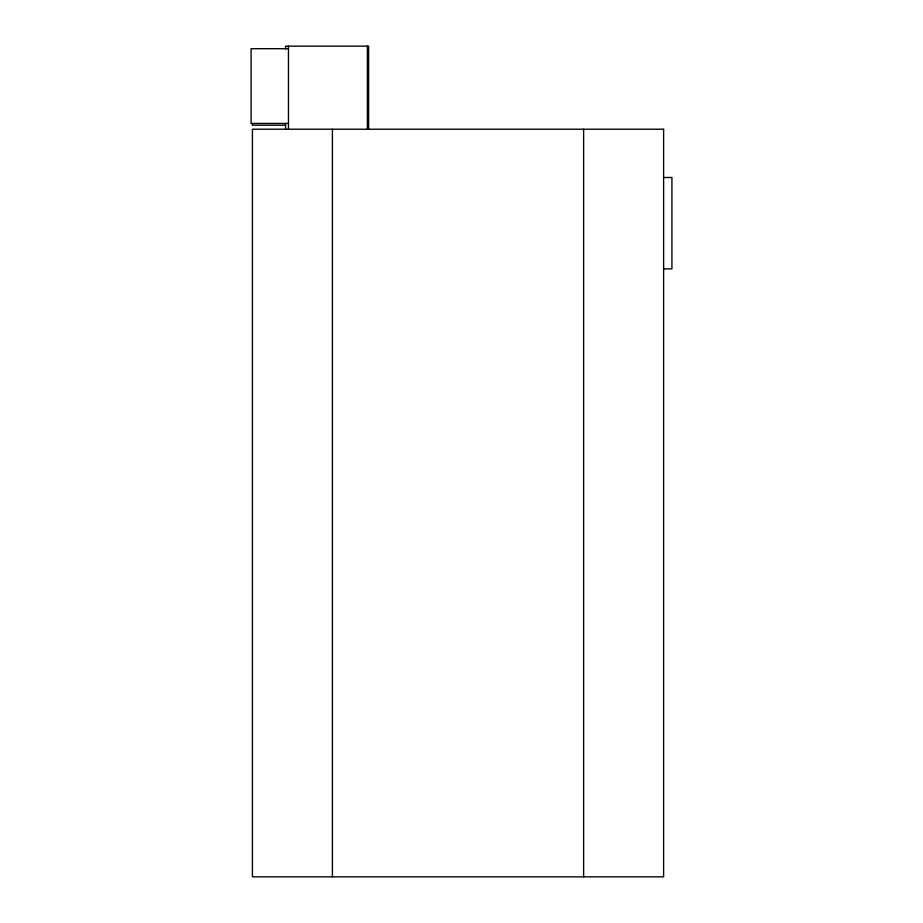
<?xml version="1.0" encoding="UTF-8"?>
<svg xmlns="http://www.w3.org/2000/svg" width="923" height="923" viewBox="0 0 923 923"><rect width="100%" height="100%" fill="white"/><g stroke="black" fill="none" stroke-linecap="round" stroke-linejoin="round"><path stroke-width="1.38" d="M288.461 48.7L251.079 48.7L251.079 123.428L288.461 123.428M285.565 125.205L252.337 125.205L252.337 123.636M663.614 177.493L671.921 177.493L671.921 268.87L663.614 268.87M583.624 129.22L583.624 876.85M368.635 129.22L368.635 46.15L285.565 46.15L285.565 49.011M367.377 46.15L367.377 129.22M332.407 129.22L332.407 876.85M288.461 46.15L288.461 129.22M285.565 123.486L285.565 129.22M663.614 129.22L252.417 129.22L252.417 876.85L663.614 876.85L663.614 129.22"/></g></svg>
